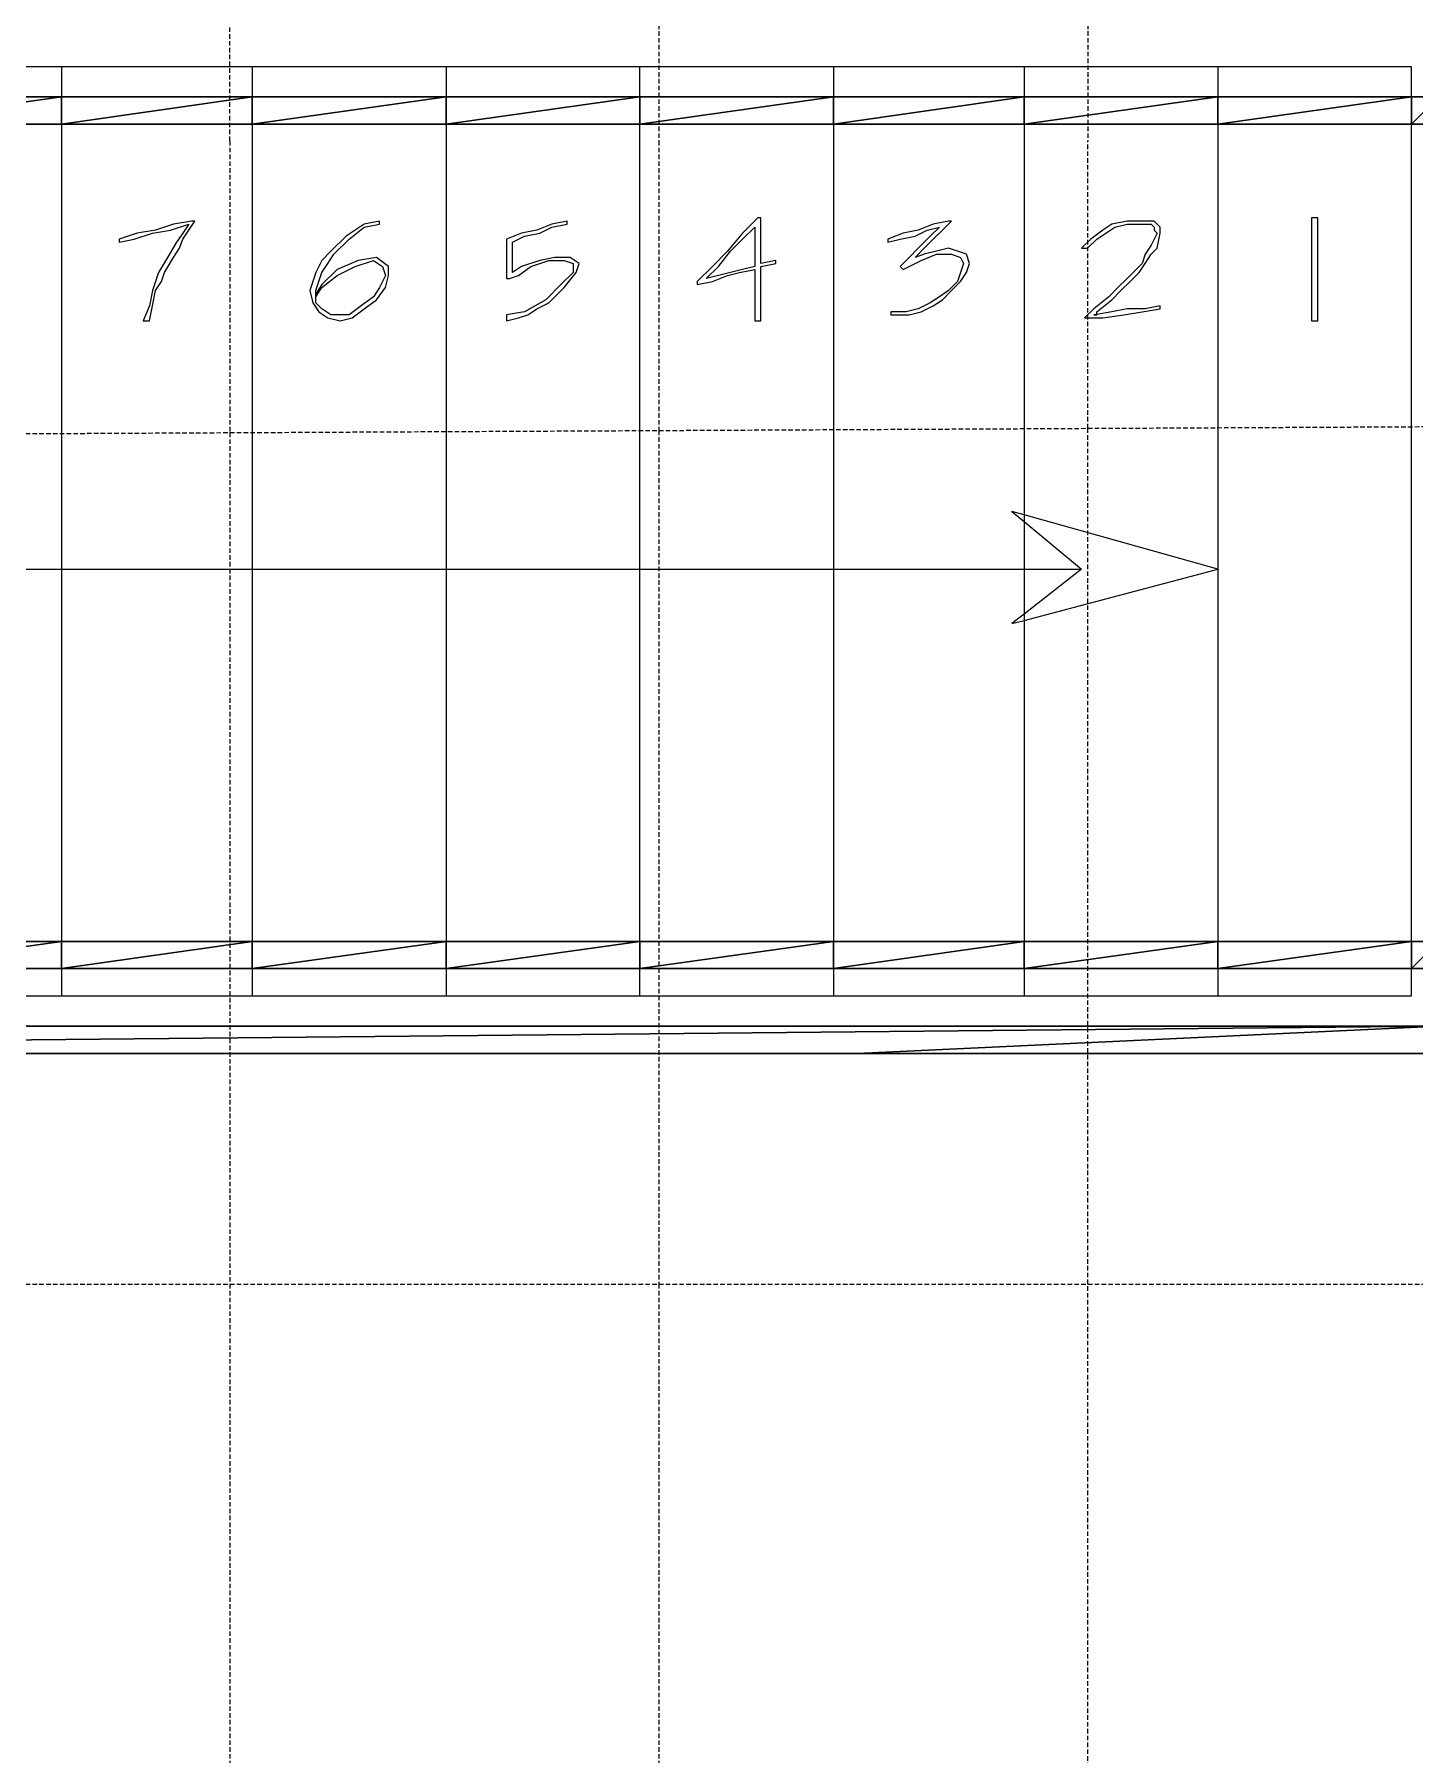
# Model space of a CAD drawing. Header units: millimetres. Extents: x -105583 to -84239, y 226362 to 247787.
# Drawn here: x -97714 to -95783, y 233292 to 235698 of the extents above; entities that cross this region are included whole.
import ezdxf

# ---------------------------------------------------------------- set-up
doc = ezdxf.new("R2010")
doc.units = ezdxf.units.MM
doc.header["$LTSCALE"] = 25.4
doc.linetypes.add('HIDDEN', pattern=[0.375, 0.25, -0.125])
doc.layers.get('0').update_dxf_attribs({"true_color": 0xff5454})
for name, color, linetype, true_color in [('02_Lvl_1', 7, 'Continuous', 0x009987), ('PDF_STAIRS', 7, 'Continuous', 0x969696), ('Tiles', 7, 'HIDDEN', 0xb3b3b3)]:
    doc.layers.add(name, color=color, linetype=linetype, true_color=true_color)

# ---------------------------------------------------------------- blocks, each defined once
blk = doc.blocks.new('Group_1')
at = {"layer": 'PDF_STAIRS', "color": 7, "true_color": 0xffffff}
for p, q in [((8017.9, 19655.3), (7747, 19655.3)), ((8017.9, 19655.3), (8017.9, 19613)), ((8284.6, 19655.3), (8017.9, 19655.3)), ((8284.6, 19655.3), (8284.6, 19613)), ((8555.6, 19655.3), (8284.6, 19655.3)), ((8826.5, 19655.3), (8555.6, 19655.3)), ((8555.6, 19655.3), (8555.6, 19613)), ((9097.4, 19655.3), (8826.5, 19655.3)), ((8826.5, 19613), (8826.5, 19655.3)), ((9364.1, 19655.3), (9097.4, 19655.3)), ((9097.4, 19655.3), (9097.4, 19613)), ((9364.1, 19655.3), (9364.1, 19613)), ((9635.1, 19655.3), (9364.1, 19655.3)), ((9635.1, 19655.3), (9635.1, 19613)), ((9906, 19655.3), (9635.1, 19655.3)), ((9906, 19613), (9906, 19655.3)), ((8017.9, 19613), (8017.9, 19574.9)), ((8017.9, 19613), (8017.9, 19574.9)), ((8284.6, 19613), (8284.6, 19574.9)), ((8284.6, 19613), (8284.6, 19574.9)), ((8555.6, 19613), (8555.6, 19574.9)), ((8555.6, 19613), (8555.6, 19574.9)), ((8826.5, 19574.9), (8826.5, 19613)), ((8826.5, 19574.9), (8826.5, 19613)), ((9097.4, 19613), (9097.4, 19574.9)), ((9097.4, 19613), (9097.4, 19574.9)), ((9364.1, 19613), (9364.1, 19574.9)), ((9364.1, 19613), (9364.1, 19574.9)), ((9635.1, 19613), (9635.1, 19574.9)), ((9635.1, 19613), (9635.1, 19574.9)), ((9906, 19574.9), (9906, 19613)), ((9906, 19574.9), (9906, 19613)), ((7747, 19574.9), (8017.9, 19574.9)), ((8017.9, 19574.9), (8017.9, 18952.6)), ((8017.9, 19574.9), (8284.6, 19574.9)), ((8284.6, 19574.9), (8284.6, 18952.6)), ((8284.6, 19574.9), (8555.6, 19574.9)), ((8555.6, 19574.9), (8555.6, 18952.6)), ((8555.6, 19574.9), (8826.5, 19574.9)), ((8826.5, 18952.6), (8826.5, 19574.9)), ((8826.5, 19574.9), (9097.4, 19574.9)), ((9097.4, 19574.9), (9097.4, 18952.6)), ((9097.4, 19574.9), (9364.1, 19574.9)), ((9364.1, 19574.9), (9364.1, 19028.3)), ((9364.1, 19574.9), (9635.1, 19574.9)), ((9635.1, 19574.9), (9635.1, 18952.6)), ((9635.1, 19574.9), (9906, 19574.9)), ((9906, 18855), (9906, 19574.9)), ((9906, 19574.9), (9944.1, 19574.9)), ((8991.6, 19443.7), (8970.4, 19422.5)), ((8995.8, 19443.7), (8991.6, 19443.7)), ((8995.8, 19426.7), (8995.8, 19443.7)), ((9774.8, 19443.7), (9766.3, 19443.7)), ((9766.3, 19443.7), (9766.3, 19422.5)), ((9774.8, 19422.5), (9774.8, 19443.7)), ((8123.8, 19422.5), (8098.4, 19414)), ((8119.5, 19414), (8144.9, 19422.5)), ((8149.2, 19426.7), (8123.8, 19422.5)), ((8144.9, 19422.5), (8170.3, 19426.7)), ((8174.6, 19435.2), (8149.2, 19426.7)), ((8170.3, 19426.7), (8195.7, 19435.2)), ((8200, 19439.4), (8174.6, 19435.2)), ((8187.3, 19422.5), (8178.8, 19409.8)), ((8195.7, 19435.2), (8187.3, 19422.5)), ((8187.3, 19414), (8195.7, 19426.7)), ((8195.7, 19426.7), (8204.2, 19439.4)), ((8204.2, 19439.4), (8200, 19439.4)), ((8415.9, 19418.3), (8394.7, 19397.1)), ((8441.3, 19435.2), (8415.9, 19418.3)), ((8420.1, 19414), (8441.3, 19431)), ((8462.4, 19439.4), (8441.3, 19435.2)), ((8441.3, 19431), (8462.4, 19435.2)), ((8462.4, 19435.2), (8462.4, 19439.4)), ((8661.4, 19422.5), (8640.2, 19414)), ((8648.7, 19409.8), (8665.6, 19418.3)), ((8682.6, 19426.7), (8661.4, 19422.5)), ((8665.6, 19418.3), (8686.8, 19422.5)), ((8703.7, 19435.2), (8682.6, 19426.7)), ((8686.8, 19422.5), (8703.7, 19431)), ((8724.9, 19439.4), (8703.7, 19435.2)), ((8703.7, 19431), (8724.9, 19435.2)), ((8724.9, 19435.2), (8724.9, 19439.4)), ((8970.4, 19422.5), (8949.3, 19397.1)), ((8970.4, 19414), (8987.4, 19431)), ((8987.4, 19431), (8987.4, 19418.3)), ((8987.4, 19418.3), (8987.4, 19405.6)), ((8995.8, 19409.8), (8995.8, 19426.7)), ((9194.8, 19422.5), (9173.6, 19414)), ((9190.6, 19414), (9211.7, 19418.3)), ((9216, 19426.7), (9194.8, 19422.5)), ((9211.7, 19418.3), (9228.7, 19426.7)), ((9237.1, 19435.2), (9216, 19426.7)), ((9232.9, 19418.3), (9216, 19401.3)), ((9228.7, 19426.7), (9245.6, 19431)), ((9245.6, 19431), (9232.9, 19418.3)), ((9258.3, 19439.4), (9237.1, 19435.2)), ((9237.1, 19414), (9249.8, 19426.7)), ((9249.8, 19426.7), (9262.5, 19439.4)), ((9262.5, 19439.4), (9258.3, 19439.4)), ((9474.2, 19426.7), (9457.3, 19414)), ((9465.7, 19414), (9478.4, 19422.5)), ((9486.9, 19435.2), (9474.2, 19426.7)), ((9478.4, 19422.5), (9491.1, 19431)), ((9508.1, 19439.4), (9486.9, 19435.2)), ((9491.1, 19431), (9508.1, 19435.2)), ((9525, 19439.4), (9508.1, 19439.4)), ((9508.1, 19435.2), (9525, 19435.2)), ((9537.7, 19439.4), (9525, 19439.4)), ((9525, 19435.2), (9533.5, 19435.2)), ((9533.5, 19435.2), (9541.9, 19435.2)), ((9546.2, 19439.4), (9537.7, 19439.4)), ((9541.9, 19435.2), (9546.2, 19431)), ((9550.4, 19422.5), (9541.9, 19405.6)), ((9550.4, 19435.2), (9546.2, 19439.4)), ((9546.2, 19431), (9546.2, 19426.7)), ((9546.2, 19426.7), (9550.4, 19422.5)), ((9554.6, 19431), (9550.4, 19435.2)), ((9550.4, 19401.3), (9554.6, 19422.5)), ((9554.6, 19422.5), (9554.6, 19431)), ((9766.3, 19422.5), (9766.3, 19405.6)), ((9774.8, 19405.6), (9774.8, 19422.5)), ((8098.4, 19409.8), (8119.5, 19414)), ((8098.4, 19414), (8098.4, 19409.8)), ((8178.8, 19409.8), (8166.1, 19388.6)), ((8174.6, 19388.6), (8183, 19401.3)), ((8183, 19401.3), (8187.3, 19414)), ((8394.7, 19397.1), (8382, 19384.4)), ((8390.5, 19380.2), (8398.9, 19392.9)), ((8398.9, 19392.9), (8420.1, 19414)), ((8640.2, 19414), (8640.2, 19401.3)), ((8640.2, 19401.3), (8640.2, 19384.4)), ((8648.7, 19401.3), (8648.7, 19409.8)), ((8648.7, 19388.6), (8648.7, 19401.3)), ((8949.3, 19397.1), (8928.1, 19375.9)), ((8936.6, 19375.9), (8953.5, 19397.1)), ((8953.5, 19397.1), (8970.4, 19414)), ((8987.4, 19405.6), (8987.4, 19392.9)), ((8987.4, 19392.9), (8987.4, 19375.9)), ((8995.8, 19397.1), (8995.8, 19409.8)), ((8995.8, 19380.2), (8995.8, 19397.1)), ((9173.6, 19414), (9173.6, 19409.8)), ((9173.6, 19409.8), (9190.6, 19414)), ((9216, 19401.3), (9203.3, 19388.6)), ((9211.7, 19388.6), (9224.4, 19401.3)), ((9224.4, 19392.9), (9211.7, 19388.6)), ((9220.2, 19384.4), (9241.4, 19392.9)), ((9224.4, 19401.3), (9237.1, 19414)), ((9241.4, 19397.1), (9224.4, 19392.9)), ((9258.3, 19401.3), (9241.4, 19397.1)), ((9241.4, 19392.9), (9262.5, 19392.9)), ((9271, 19397.1), (9258.3, 19401.3)), ((9262.5, 19392.9), (9275.2, 19388.6)), ((9283.7, 19392.9), (9271, 19397.1)), ((9287.9, 19380.2), (9283.7, 19392.9)), ((9457.3, 19414), (9444.6, 19401.3)), ((9444.6, 19401.3), (9453, 19401.3)), ((9453, 19401.3), (9465.7, 19414)), ((9533.5, 19392.9), (9529.2, 19380.2)), ((9541.9, 19405.6), (9533.5, 19392.9)), ((9533.5, 19380.2), (9541.9, 19392.9)), ((9541.9, 19392.9), (9550.4, 19401.3)), ((9766.3, 19405.6), (9766.3, 19388.6)), ((9774.8, 19388.6), (9774.8, 19405.6)), ((8166.1, 19388.6), (8153.4, 19367.5)), ((8161.9, 19367.5), (8174.6, 19388.6)), ((8382, 19384.4), (8373.5, 19367.5)), ((8382, 19367.5), (8390.5, 19380.2)), ((8403.2, 19371.7), (8382, 19350.5)), ((8432.8, 19384.4), (8403.2, 19371.7)), ((8403.2, 19363.2), (8428.6, 19375.9)), ((8428.6, 19375.9), (8454, 19384.4)), ((8458.2, 19388.6), (8432.8, 19384.4)), ((8454, 19384.4), (8466.7, 19375.9)), ((8475.1, 19375.9), (8458.2, 19388.6)), ((8466.7, 19375.9), (8470.9, 19363.2)), ((8475.1, 19363.2), (8475.1, 19375.9)), ((8640.2, 19384.4), (8640.2, 19371.7)), ((8640.2, 19371.7), (8640.2, 19359)), ((8648.7, 19375.9), (8648.7, 19388.6)), ((8648.7, 19367.5), (8648.7, 19375.9)), ((8661.4, 19375.9), (8648.7, 19367.5)), ((8657.2, 19363.2), (8674.1, 19375.9)), ((8686.8, 19384.4), (8661.4, 19375.9)), ((8674.1, 19375.9), (8699.5, 19384.4)), ((8708, 19388.6), (8686.8, 19384.4)), ((8699.5, 19384.4), (8720.7, 19384.4)), ((8729.1, 19388.6), (8708, 19388.6)), ((8720.7, 19384.4), (8733.4, 19380.2)), ((8741.8, 19380.2), (8729.1, 19388.6)), ((8733.4, 19380.2), (8733.4, 19367.5)), ((8737.6, 19367.5), (8741.8, 19380.2)), ((8928.1, 19375.9), (8906.9, 19354.8)), ((8919.6, 19359), (8936.6, 19375.9)), ((8970.4, 19371.7), (8953.5, 19367.5)), ((8966.2, 19367.5), (8987.4, 19371.7)), ((8987.4, 19375.9), (8970.4, 19371.7)), ((8987.4, 19371.7), (8987.4, 19354.8)), ((9017, 19384.4), (8995.8, 19380.2)), ((8995.8, 19375.9), (9017, 19380.2)), ((8995.8, 19354.8), (8995.8, 19375.9)), ((9017, 19380.2), (9017, 19384.4)), ((9203.3, 19388.6), (9190.6, 19375.9)), ((9190.6, 19375.9), (9194.8, 19371.7)), ((9194.8, 19371.7), (9203.3, 19375.9)), ((9203.3, 19375.9), (9220.2, 19384.4)), ((9275.2, 19388.6), (9279.5, 19380.2)), ((9279.5, 19380.2), (9275.2, 19367.5)), ((9283.7, 19367.5), (9287.9, 19380.2)), ((9529.2, 19380.2), (9516.5, 19367.5)), ((9525, 19367.5), (9533.5, 19380.2)), ((9766.3, 19388.6), (9766.3, 19371.7)), ((9766.3, 19371.7), (9766.3, 19354.8)), ((9774.8, 19371.7), (9774.8, 19388.6)), ((9774.8, 19354.8), (9774.8, 19371.7)), ((8149.2, 19354.8), (8144.9, 19342.1)), ((8153.4, 19367.5), (8149.2, 19354.8)), ((8149.2, 19342.1), (8157.6, 19354.8)), ((8157.6, 19354.8), (8161.9, 19367.5)), ((8369.3, 19354.8), (8365.1, 19342.1)), ((8373.5, 19367.5), (8369.3, 19354.8)), ((8373.5, 19342.1), (8377.8, 19354.8)), ((8382, 19350.5), (8373.5, 19337.8)), ((8373.5, 19333.6), (8382, 19346.3)), ((8377.8, 19354.8), (8382, 19367.5)), ((8382, 19346.3), (8403.2, 19363.2)), ((8462.4, 19346.3), (8454, 19333.6)), ((8458.2, 19329.4), (8470.9, 19346.3)), ((8470.9, 19363.2), (8462.4, 19346.3)), ((8470.9, 19346.3), (8475.1, 19363.2)), ((8640.2, 19359), (8644.5, 19359)), ((8644.5, 19359), (8657.2, 19363.2)), ((8716.4, 19350.5), (8695.3, 19329.4)), ((8699.5, 19325.1), (8720.7, 19346.3)), ((8733.4, 19367.5), (8716.4, 19350.5)), ((8720.7, 19346.3), (8737.6, 19367.5)), ((8906.9, 19354.8), (8906.9, 19350.5)), ((8906.9, 19350.5), (8928.1, 19354.8)), ((8936.6, 19363.2), (8919.6, 19359)), ((8928.1, 19354.8), (8949.3, 19363.2)), ((8953.5, 19367.5), (8936.6, 19363.2)), ((8949.3, 19363.2), (8966.2, 19367.5)), ((8987.4, 19354.8), (8987.4, 19337.8)), ((8995.8, 19337.8), (8995.8, 19354.8)), ((9271, 19354.8), (9258.3, 19342.1)), ((9262.5, 19342.1), (9275.2, 19354.8)), ((9275.2, 19367.5), (9271, 19354.8)), ((9275.2, 19354.8), (9283.7, 19367.5)), ((9495.4, 19346.3), (9482.7, 19333.6)), ((9508.1, 19359), (9495.4, 19346.3)), ((9499.6, 19342.1), (9512.3, 19354.8)), ((9516.5, 19367.5), (9508.1, 19359)), ((9512.3, 19354.8), (9525, 19367.5)), ((9766.3, 19354.8), (9766.3, 19337.8)), ((9774.8, 19337.8), (9774.8, 19354.8)), ((8140.7, 19320.9), (8132.2, 19299.7)), ((8144.9, 19342.1), (8140.7, 19320.9)), ((8140.7, 19299.7), (8144.9, 19320.9)), ((8144.9, 19320.9), (8149.2, 19342.1)), ((8365.1, 19342.1), (8369.3, 19325.1)), ((8369.3, 19325.1), (8377.8, 19312.4)), ((8373.5, 19337.8), (8373.5, 19342.1)), ((8373.5, 19333.6), (8373.5, 19337.8)), ((8373.5, 19325.1), (8373.5, 19333.6)), ((8382, 19316.7), (8373.5, 19325.1)), ((8437, 19320.9), (8420.1, 19308.2)), ((8454, 19333.6), (8437, 19320.9)), ((8441.3, 19316.7), (8458.2, 19329.4)), ((8695.3, 19329.4), (8665.6, 19312.4)), ((8682.6, 19316.7), (8699.5, 19325.1)), ((8987.4, 19337.8), (8987.4, 19316.7)), ((8995.8, 19316.7), (8995.8, 19337.8)), ((9232.9, 19325.1), (9216, 19316.7)), ((9220.2, 19312.4), (9237.1, 19320.9)), ((9245.6, 19333.6), (9232.9, 19325.1)), ((9237.1, 19320.9), (9249.8, 19329.4)), ((9258.3, 19342.1), (9245.6, 19333.6)), ((9249.8, 19329.4), (9262.5, 19342.1)), ((9482.7, 19333.6), (9461.5, 19316.7)), ((9465.7, 19312.4), (9486.9, 19329.4)), ((9486.9, 19329.4), (9499.6, 19342.1)), ((9554.6, 19320.9), (9533.5, 19316.7)), ((9554.6, 19316.7), (9554.6, 19320.9)), ((9766.3, 19337.8), (9766.3, 19316.7)), ((9774.8, 19316.7), (9774.8, 19337.8)), ((8132.2, 19299.7), (8140.7, 19299.7)), ((8377.8, 19312.4), (8390.5, 19304)), ((8394.7, 19308.2), (8382, 19316.7)), ((8390.5, 19304), (8407.4, 19299.7)), ((8407.4, 19308.2), (8394.7, 19308.2)), ((8420.1, 19308.2), (8407.4, 19308.2)), ((8407.4, 19299.7), (8424.3, 19304)), ((8424.3, 19304), (8441.3, 19316.7)), ((8665.6, 19312.4), (8640.2, 19308.2)), ((8640.2, 19308.2), (8640.2, 19299.7)), ((8640.2, 19299.7), (8657.2, 19304)), ((8657.2, 19304), (8669.9, 19308.2)), ((8669.9, 19308.2), (8682.6, 19316.7)), ((8987.4, 19316.7), (8987.4, 19299.7)), ((8987.4, 19299.7), (8995.8, 19299.7)), ((8995.8, 19299.7), (8995.8, 19316.7)), ((9186.3, 19312.4), (9177.9, 19312.4)), ((9177.9, 19312.4), (9177.9, 19308.2)), ((9177.9, 19308.2), (9186.3, 19308.2)), ((9199, 19312.4), (9186.3, 19312.4)), ((9186.3, 19308.2), (9203.3, 19308.2)), ((9216, 19316.7), (9199, 19312.4)), ((9203.3, 19308.2), (9220.2, 19312.4)), ((9453, 19308.2), (9448.8, 19304)), ((9448.8, 19304), (9474.2, 19304)), ((9457.3, 19312.4), (9453, 19308.2)), ((9461.5, 19316.7), (9457.3, 19312.4)), ((9465.7, 19308.9), (9461.5, 19308.2)), ((9461.5, 19308.2), (9465.7, 19308.2)), ((9486.9, 19312.4), (9465.7, 19308.9)), ((9465.7, 19308.9), (9465.7, 19312.4)), ((9465.7, 19308.2), (9465.7, 19308.9)), ((9474.2, 19304), (9503.8, 19308.2)), ((9508.1, 19316.7), (9486.9, 19312.4)), ((9503.8, 19308.2), (9529.2, 19312.4)), ((9533.5, 19316.7), (9508.1, 19316.7)), ((9529.2, 19312.4), (9554.6, 19316.7)), ((9766.3, 19316.7), (9766.3, 19299.7)), ((9766.3, 19299.7), (9774.8, 19299.7)), ((9774.8, 19299.7), (9774.8, 19316.7)), ((9347.2, 19033), (9364.1, 19019)), ((9364.1, 19028.3), (9347.2, 19033)), ((9635.1, 18952.6), (9364.1, 19028.3)), ((9364.1, 19028.3), (9364.1, 19019)), ((9364.1, 19019), (9444.6, 18952.6)), ((9364.1, 19019), (9364.1, 18952.6)), ((7747, 18952.6), (8017.9, 18952.6)), ((8017.9, 18952.6), (8017.9, 18431.9)), ((8017.9, 18952.6), (8284.6, 18952.6)), ((8284.6, 18952.6), (8284.6, 18431.9)), ((8284.6, 18952.6), (8555.6, 18952.6)), ((8555.6, 18952.6), (8555.6, 18431.9)), ((8555.6, 18952.6), (8826.5, 18952.6)), ((8826.5, 18431.9), (8826.5, 18952.6)), ((8826.5, 18952.6), (9097.4, 18952.6)), ((9097.4, 18952.6), (9097.4, 18431.9)), ((9097.4, 18952.6), (9364.1, 18952.6)), ((9444.6, 18952.6), (9364.1, 18889.7)), ((9364.1, 18880.9), (9635.1, 18952.6)), ((9364.1, 18952.6), (9364.1, 18889.7)), ((9364.1, 18952.6), (9444.6, 18952.6)), ((9635.1, 18952.6), (9635.1, 18833.6)), ((9364.1, 18889.7), (9347.2, 18876.4)), ((9364.1, 18889.7), (9364.1, 18880.9)), ((9347.2, 18876.4), (9364.1, 18880.9)), ((9364.1, 18880.9), (9364.1, 18431.9)), ((9906, 18431.9), (9906, 18855)), ((9635.1, 18833.6), (9635.1, 18770.6)), ((9635.1, 18770.6), (9635.1, 18431.9)), ((8017.9, 18431.9), (8017.9, 18393.8)), ((8017.9, 18431.9), (8017.9, 18393.8)), ((8284.6, 18431.9), (8284.6, 18393.8)), ((8284.6, 18431.9), (8284.6, 18393.8)), ((8555.6, 18431.9), (8555.6, 18393.8)), ((8555.6, 18431.9), (8555.6, 18393.8)), ((8826.5, 18393.8), (8826.5, 18431.9)), ((8826.5, 18393.8), (8826.5, 18431.9)), ((9097.4, 18431.9), (9097.4, 18393.8)), ((9097.4, 18431.9), (9097.4, 18393.8)), ((9364.1, 18431.9), (9364.1, 18393.8)), ((9364.1, 18431.9), (9364.1, 18393.8)), ((9635.1, 18431.9), (9635.1, 18393.8)), ((9635.1, 18431.9), (9635.1, 18393.8)), ((7747, 18393.8), (8017.9, 18393.8)), ((8017.9, 18393.8), (8017.9, 18355.7)), ((8017.9, 18393.8), (8284.6, 18393.8)), ((8284.6, 18393.8), (8284.6, 18355.7)), ((8284.6, 18393.8), (8555.6, 18393.8)), ((8555.6, 18393.8), (8555.6, 18355.7)), ((8555.6, 18393.8), (8826.5, 18393.8)), ((8826.5, 18355.7), (8826.5, 18393.8)), ((8826.5, 18393.8), (9097.4, 18393.8)), ((9097.4, 18393.8), (9097.4, 18355.7)), ((9097.4, 18393.8), (9364.1, 18393.8)), ((9364.1, 18393.8), (9364.1, 18355.7)), ((9364.1, 18393.8), (9635.1, 18393.8)), ((9635.1, 18393.8), (9635.1, 18355.7)), ((9635.1, 18393.8), (9906, 18393.8)), ((9906, 18355.7), (9906, 18393.8)), ((9906, 18393.8), (9944.1, 18393.8)), ((7747, 18355.7), (8017.9, 18355.7)), ((8017.9, 18355.7), (8284.6, 18355.7)), ((8284.6, 18355.7), (8555.6, 18355.7)), ((8555.6, 18355.7), (8826.5, 18355.7)), ((8826.5, 18355.7), (9097.4, 18355.7)), ((9097.4, 18355.7), (9364.1, 18355.7)), ((9364.1, 18355.7), (9635.1, 18355.7)), ((9635.1, 18355.7), (9906, 18355.7)), ((6007.1, 18275.3), (9131.3, 18275.3)), ((9131.3, 18275.3), (9986.4, 18275.3))]:
    blk.add_line(p, q, dxfattribs=at)
at = {"layer": 'PDF_STAIRS', "color": 0}
for p, q in [((8017.9, 19613), (7747, 19613)), ((8284.6, 19613), (8017.9, 19613)), ((8555.6, 19613), (8284.6, 19613)), ((8826.5, 19613), (8555.6, 19613)), ((9097.4, 19613), (8826.5, 19613)), ((9364.1, 19613), (9097.4, 19613)), ((9635.1, 19613), (9364.1, 19613)), ((9906, 19613), (9635.1, 19613)), ((9944.1, 19613), (9906, 19613)), ((8017.9, 18431.9), (7747, 18431.9)), ((8284.6, 18431.9), (8017.9, 18431.9)), ((8555.6, 18431.9), (8284.6, 18431.9)), ((8826.5, 18431.9), (8555.6, 18431.9)), ((9097.4, 18431.9), (8826.5, 18431.9)), ((9364.1, 18431.9), (9097.4, 18431.9)), ((9635.1, 18431.9), (9364.1, 18431.9)), ((9906, 18431.9), (9635.1, 18431.9)), ((9944.1, 18431.9), (9906, 18431.9)), ((9944.1, 18313.4), (6007.1, 18313.4))]:
    blk.add_line(p, q, dxfattribs=at)
at = {"layer": 'PDF_STAIRS', "color": 7, "true_color": 0xffffff}
mesh = blk.add_polyface(dxfattribs=at)
corners = [(8017.9, 19613), (7747, 19574.9), (7747, 19613), (8017.9, 19574.9)]
mesh.append_faces([[corners[k] for k in face] for face in [(0, 1, 2), (1, 0, 3)]], dxfattribs={"vtx0": -1, "color": 7})
mesh = blk.add_polyface(dxfattribs=at)
corners = [(8284.6, 19613), (8017.9, 19574.9), (8017.9, 19613), (8284.6, 19574.9)]
mesh.append_faces([[corners[k] for k in face] for face in [(0, 1, 2), (1, 0, 3)]], dxfattribs={"vtx0": -1, "color": 7})
mesh = blk.add_polyface(dxfattribs=at)
corners = [(8555.6, 19613), (8284.6, 19574.9), (8284.6, 19613), (8555.6, 19574.9)]
mesh.append_faces([[corners[k] for k in face] for face in [(0, 1, 2), (1, 0, 3)]], dxfattribs={"vtx0": -1, "color": 7})
mesh = blk.add_polyface(dxfattribs=at)
corners = [(8826.5, 19613), (8555.6, 19574.9), (8555.6, 19613), (8826.5, 19574.9)]
mesh.append_faces([[corners[k] for k in face] for face in [(0, 1, 2), (1, 0, 3)]], dxfattribs={"vtx0": -1, "color": 7})
mesh = blk.add_polyface(dxfattribs=at)
corners = [(9097.4, 19613), (8826.5, 19574.9), (8826.5, 19613), (9097.4, 19574.9)]
mesh.append_faces([[corners[k] for k in face] for face in [(0, 1, 2), (1, 0, 3)]], dxfattribs={"vtx0": -1, "color": 7})
mesh = blk.add_polyface(dxfattribs=at)
corners = [(9364.1, 19613), (9097.4, 19574.9), (9097.4, 19613), (9364.1, 19574.9)]
mesh.append_faces([[corners[k] for k in face] for face in [(0, 1, 2), (1, 0, 3)]], dxfattribs={"vtx0": -1, "color": 7})
mesh = blk.add_polyface(dxfattribs=at)
corners = [(9635.1, 19613), (9364.1, 19574.9), (9364.1, 19613), (9635.1, 19574.9)]
mesh.append_faces([[corners[k] for k in face] for face in [(0, 1, 2), (1, 0, 3)]], dxfattribs={"vtx0": -1, "color": 7})
mesh = blk.add_polyface(dxfattribs=at)
corners = [(9906, 19613), (9635.1, 19574.9), (9635.1, 19613), (9906, 19574.9)]
mesh.append_faces([[corners[k] for k in face] for face in [(0, 1, 2), (1, 0, 3)]], dxfattribs={"vtx0": -1, "color": 7})
mesh = blk.add_polyface(dxfattribs=at)
corners = [(9944.1, 19613), (9906, 19574.9), (9906, 19613), (9944.1, 19574.9)]
mesh.append_faces([[corners[k] for k in face] for face in [(0, 1, 2), (1, 0, 3)]], dxfattribs={"vtx0": -1, "color": 7})
mesh = blk.add_polyface(dxfattribs=at)
corners = [(8017.9, 18431.9), (7747, 18393.8), (7747, 18431.9), (8017.9, 18393.8)]
mesh.append_faces([[corners[k] for k in face] for face in [(0, 1, 2), (1, 0, 3)]], dxfattribs={"vtx0": -1, "color": 7})
mesh = blk.add_polyface(dxfattribs=at)
corners = [(8284.6, 18431.9), (8017.9, 18393.8), (8017.9, 18431.9), (8284.6, 18393.8)]
mesh.append_faces([[corners[k] for k in face] for face in [(0, 1, 2), (1, 0, 3)]], dxfattribs={"vtx0": -1, "color": 7})
mesh = blk.add_polyface(dxfattribs=at)
corners = [(8555.6, 18431.9), (8284.6, 18393.8), (8284.6, 18431.9), (8555.6, 18393.8)]
mesh.append_faces([[corners[k] for k in face] for face in [(0, 1, 2), (1, 0, 3)]], dxfattribs={"vtx0": -1, "color": 7})
mesh = blk.add_polyface(dxfattribs=at)
corners = [(8826.5, 18431.9), (8555.6, 18393.8), (8555.6, 18431.9), (8826.5, 18393.8)]
mesh.append_faces([[corners[k] for k in face] for face in [(0, 1, 2), (1, 0, 3)]], dxfattribs={"vtx0": -1, "color": 7})
mesh = blk.add_polyface(dxfattribs=at)
corners = [(9097.4, 18431.9), (8826.5, 18393.8), (8826.5, 18431.9), (9097.4, 18393.8)]
mesh.append_faces([[corners[k] for k in face] for face in [(0, 1, 2), (1, 0, 3)]], dxfattribs={"vtx0": -1, "color": 7})
mesh = blk.add_polyface(dxfattribs=at)
corners = [(9364.1, 18431.9), (9097.4, 18393.8), (9097.4, 18431.9), (9364.1, 18393.8)]
mesh.append_faces([[corners[k] for k in face] for face in [(0, 1, 2), (1, 0, 3)]], dxfattribs={"vtx0": -1, "color": 7})
mesh = blk.add_polyface(dxfattribs=at)
corners = [(9635.1, 18431.9), (9364.1, 18393.8), (9364.1, 18431.9), (9635.1, 18393.8)]
mesh.append_faces([[corners[k] for k in face] for face in [(0, 1, 2), (1, 0, 3)]], dxfattribs={"vtx0": -1, "color": 7})
mesh = blk.add_polyface(dxfattribs=at)
corners = [(9906, 18431.9), (9635.1, 18393.8), (9635.1, 18431.9), (9906, 18393.8), (9944.1, 18431.9), (9944.1, 18393.8)]
mesh.append_faces([[corners[k] for k in face] for face in [(0, 1, 2), (3, 4, 5)]], dxfattribs={"vtx0": -1, "color": 7})
mesh.append_faces([[corners[k] for k in face] for face in [(1, 0, 3)]], dxfattribs={"vtx0": -1, "vtx1": -1, "color": 7})
mesh.append_faces([[corners[k] for k in face] for face in [(3, 0, 4)]], dxfattribs={"vtx0": -1, "vtx2": -1, "color": 7})
mesh = blk.add_polyface(dxfattribs=at)
corners = [(9944.1, 18313.4), (6007.1, 18275.3), (6007.1, 18313.4), (9131.3, 18275.3), (9986.4, 18275.3), (9986.4, 18313.4)]
mesh.append_faces([[corners[k] for k in face] for face in [(0, 1, 2), (4, 0, 5)]], dxfattribs={"vtx0": -1, "color": 7})
mesh.append_faces([[corners[k] for k in face] for face in [(1, 0, 3), (3, 0, 4)]], dxfattribs={"vtx0": -1, "vtx1": -1, "color": 7})
blk = doc.blocks.new('Group_2')
at = {"layer": 'PDF_STAIRS', "color": 7, "true_color": 0xffffff}
blk.add_line((9635.1, 18833.6), (9635.1, 18770.6), dxfattribs=at)
at = {"color": 0}
blk.add_blockref('Group_1', (0, 0), dxfattribs=at)
blk = doc.blocks.new('Group_5')
at = {"layer": 'Tiles', "color": 0}
for p, q in [((272419.9, 168131.2), (272419.9, 168932.2)), ((273019.9, 168932.2), (273019.9, 168131.2)), ((273619.9, 168932.2), (273619.9, 168131.2)), ((272419.9, 168131.2), (272419.9, 167723.2)), ((273019.9, 168131.2), (273019.9, 167726.2)), ((273619.9, 167729.2), (273619.9, 168131.2)), ((271819.9, 167720.2), (272419.9, 167723.2)), ((272419.9, 167723.2), (273019.9, 167726.2)), ((272419.9, 167723.2), (272419.9, 166532.2)), ((273019.9, 167726.2), (273619.9, 167729.2)), ((273019.9, 167726.2), (273019.9, 166532.2)), ((273619.9, 167729.2), (274219.9, 167732.2)), ((273619.9, 166532.2), (273619.9, 167729.2)), ((271819.9, 166532.2), (272419.9, 166532.2)), ((272419.9, 166532.2), (272419.9, 165332.2)), ((272419.9, 166532.2), (273019.9, 166532.2)), ((273019.9, 166532.2), (273019.9, 165332.2)), ((273019.9, 166532.2), (273619.9, 166532.2)), ((273619.9, 166532.2), (274219.9, 166532.2)), ((273619.9, 165332.2), (273619.9, 166532.2))]:
    blk.add_line(p, q, dxfattribs=at)
blk = doc.blocks.new('Group_49')
at = {"color": 0}
blk.add_blockref('Group_2', (-110.1, -10364.6), dxfattribs=at)
at = {"layer": 'Tiles', "color": 0}
blk.add_blockref('Group_5', (-264276.6, -158944.3), dxfattribs=at)

msp = doc.modelspace()

# ---------------------------------------------------------------- block references
at = {"layer": '02_Lvl_1', "color": 0}
msp.add_blockref('Group_49', (-105583.5, 226361.7), dxfattribs=at)

doc.saveas('drawing.dxf')
